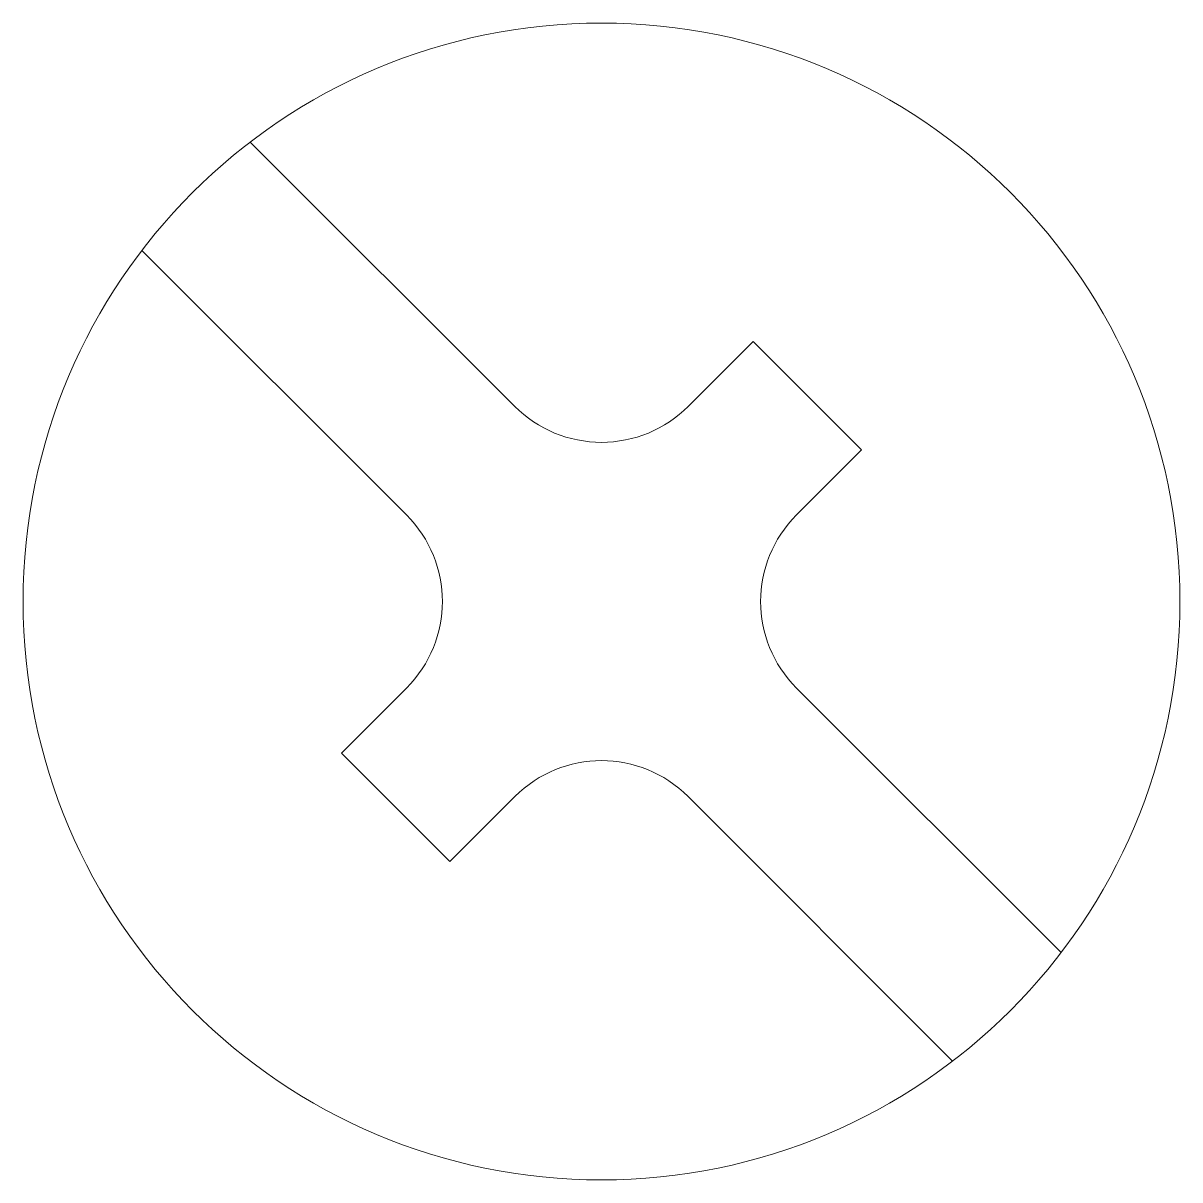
# Model space of a CAD drawing. Header units: millimetres. Extents: x 0 to 10, y 0 to 10.
import ezdxf

# ---------------------------------------------------------------- set-up
doc = ezdxf.new("R2010")
doc.units = ezdxf.units.MM
doc.layers.add('hw_VTP', color=7, linetype='Continuous', lineweight=13)

# ---------------------------------------------------------------- blocks, each defined once
blk = doc.blocks.new('BULONG6')
at = {"color": 5, "lineweight": 9}
blk.add_circle((120433.608, 42625.409), 5, dxfattribs=at)
at = {"layer": 'hw_VTP', "color": 5}
for p, q in [((120432.859, 42627.095), (120430.571, 42629.381)), ((120431.922, 42626.158), (120429.635, 42628.444)), ((120434.92, 42627.657), (120434.358, 42627.095)), ((120435.857, 42626.721), (120434.92, 42627.657)), ((120435.857, 42626.721), (120435.295, 42626.158)), ((120431.922, 42624.659), (120431.36, 42624.097)), ((120437.582, 42622.374), (120435.295, 42624.659)), ((120432.297, 42623.16), (120431.36, 42624.097)), ((120432.859, 42623.722), (120432.297, 42623.16)), ((120436.643, 42621.435), (120434.358, 42623.722))]:
    blk.add_line(p, q, dxfattribs=at)
for centre, start, end in [((120433.608, 42627.845), 225, 315), ((120431.172, 42625.409), 315, 45), ((120436.044, 42625.409), 135, 225), ((120433.608, 42622.973), 45, 135)]:
    blk.add_arc(centre, 1.06, start, end, dxfattribs=at)

msp = doc.modelspace()

# ---------------------------------------------------------------- block references
msp.add_blockref('BULONG6', (-120428.608, -42620.409))

doc.saveas('drawing.dxf')
